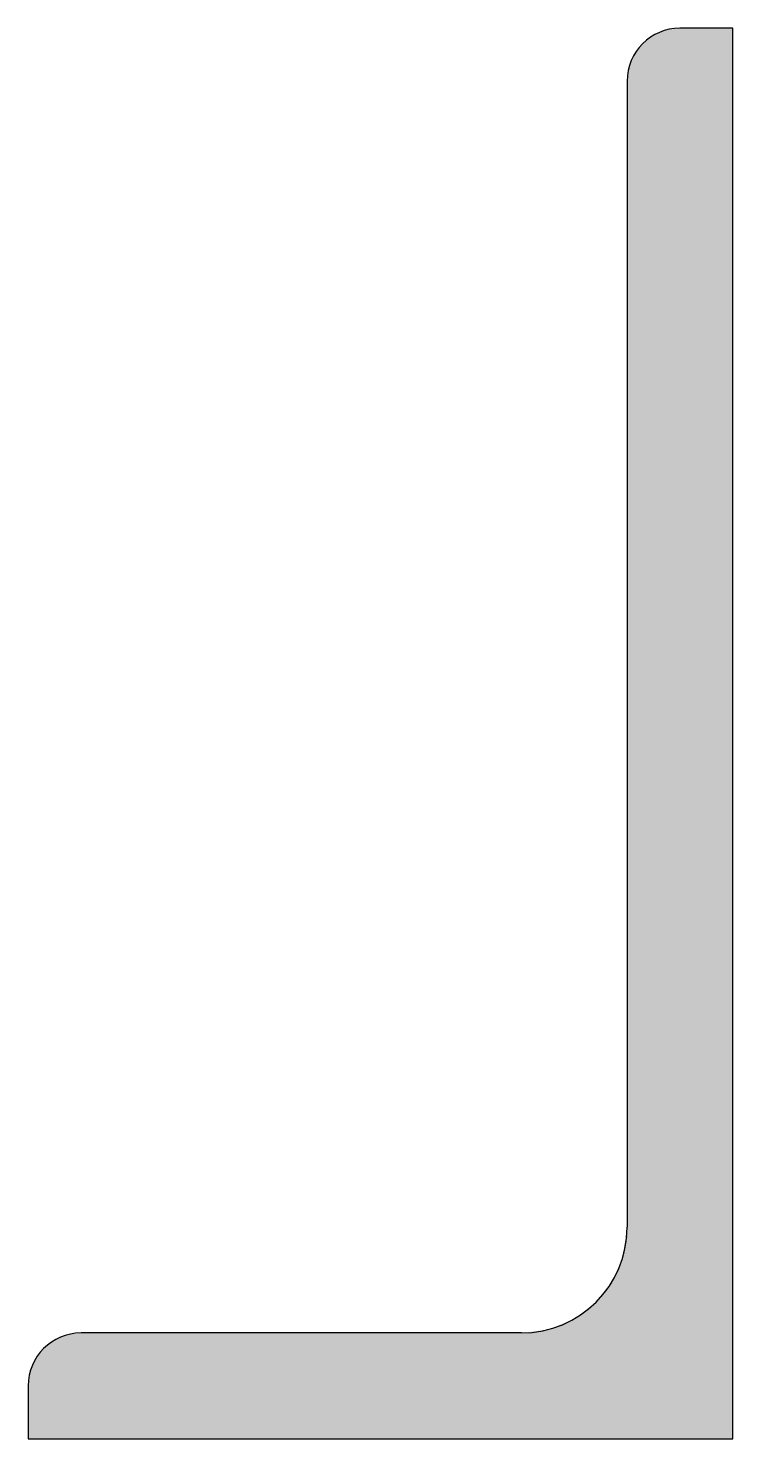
# Model space of a CAD drawing. Header units: metres. Extents: x -100 to 0, y 0 to 200.
import ezdxf

# ---------------------------------------------------------------- set-up
doc = ezdxf.new("R2010")
doc.units = ezdxf.units.M
doc.linetypes.add('Dash', pattern=[6.35, 3.175, -3.175])
doc.layers.add('A-DETL-GENF', color=92, linetype='Continuous', lineweight=18)
doc.layers.add('A-DETL-GENF-HDLN', color=1, linetype='Dash', lineweight=18)

# ---------------------------------------------------------------- blocks, each defined once
blk = doc.blocks.new('28 L_profiel - L200x100x10-1474470-00_0 Basismaterialen')
at = {"layer": 'A-DETL-GENF', "linetype": 'Dash'}
blk.add_hatch(color=256, dxfattribs=at).paths.add_polyline_path([(0, 0), (0, 200), (-7.5, 200), (-9.44, 199.74), (-11.25, 199), (-12.8, 197.8), (-14, 196.25), (-14.74, 194.44), (-15, 192.5), (-15, 30), (-15.51, 26.12), (-17.01, 22.5), (-19.39, 19.39), (-22.5, 17.01), (-26.12, 15.51), (-30, 15), (-92.5, 15), (-94.44, 14.74), (-96.25, 14), (-97.8, 12.8), (-99, 11.25), (-99.74, 9.44), (-100, 7.5), (-100, 0)])
at = {"layer": 'A-DETL-GENF', "lineweight": 25}
for p, q in [((0, 200), (-7.5, 200)), ((0, 0), (0, 200)), ((-15, 192.5), (-15, 30)), ((-30, 15), (-92.5, 15)), ((-100, 7.5), (-100, 0)), ((-100, 0), (0, 0))]:
    blk.add_line(p, q, dxfattribs=at)
for centre, radius, start, end in [((-7.5, 192.5), 7.5, 90, 180), ((-30, 30), 15, 270, 360), ((-92.5, 7.5), 7.5, 90, 180)]:
    blk.add_arc(centre, radius, start, end, dxfattribs=at)
at = {"layer": 'A-DETL-GENF-HDLN'}
for p, q in [((0, 200), (-7.5, 200)), ((0, 200), (0, 0)), ((-15, 30), (-15, 192.5)), ((-92.5, 15), (-30, 15)), ((-100, 0), (-100, 7.5)), ((0, 0), (-100, 0))]:
    blk.add_line(p, q, dxfattribs=at)
for centre, radius, start, end in [((-7.5, 192.5), 7.5, 90, 180), ((-30, 30), 15, 270, 0), ((-92.5, 7.5), 7.5, 90, 180)]:
    blk.add_arc(centre, radius, start, end, dxfattribs=at)

msp = doc.modelspace()

# ---------------------------------------------------------------- block references
msp.add_blockref('28 L_profiel - L200x100x10-1474470-00_0 Basismaterialen', (0, 0))

doc.saveas('drawing.dxf')
